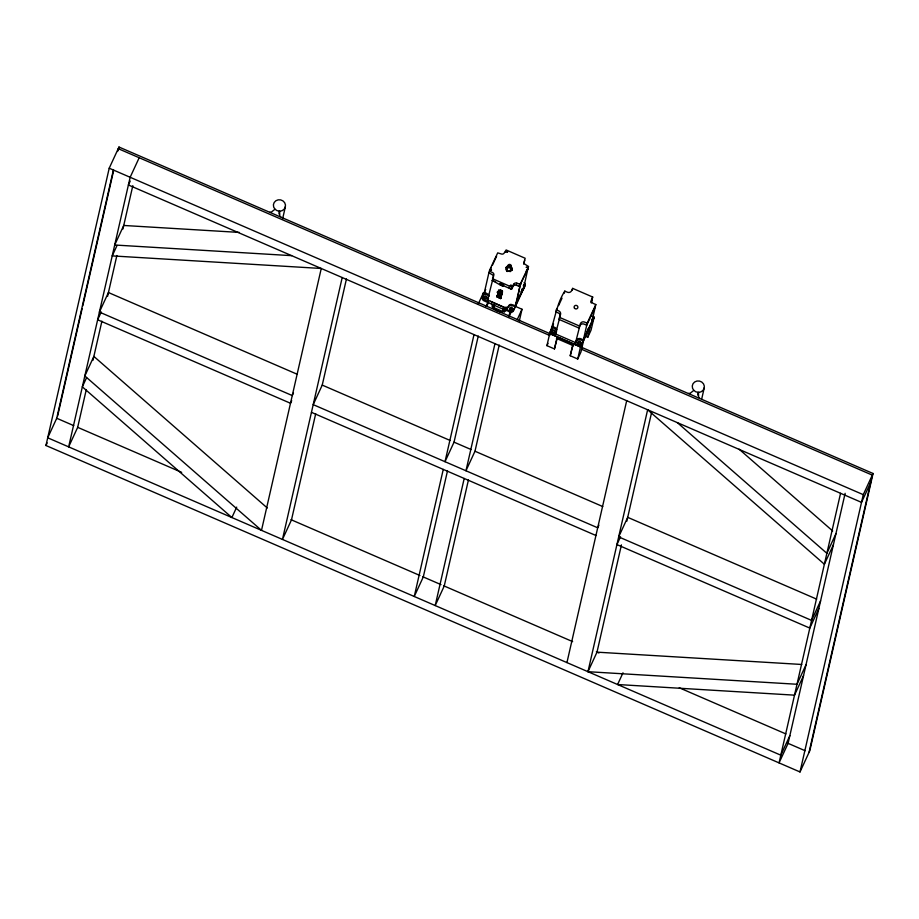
<?xml version="1.0" encoding="UTF-8"?>
<svg xmlns="http://www.w3.org/2000/svg" width="919" height="919" viewBox="0 0 919 919"><rect width="100%" height="100%" fill="white"/><g stroke="black" fill="none" stroke-linecap="round" stroke-linejoin="round"><path stroke-width="1.38" d="M491.286 267.601L488.897 272.759L484.439 292.15L487.529 293.954A2.401 2.252 13 0 1 488.942 296.4M493.239 277.572L487.575 299.95L506.92 308.566L508.758 305.694A2.401 2.252 13 0 1 511.906 304.614L515.352 305.659L523.658 287.957L528.046 268.003M488.897 272.759L491.998 274.574A2.401 2.252 13 0 1 493.411 277.021M491.539 269.945L490.654 270.255M491.998 280.272L499.913 284.798L500.051 284.212M509.241 266.326L509.677 265.89M509.965 266.177L509.195 265.947M510.332 285.522C511.894 283.776 509.654 287.417 511.251 285.327M515.433 305.533L520.671 283.098M523.692 287.808L523.348 287.199M498.672 290.553L498.535 290.312M520.028 285.866L516.535 303.098M580.9 347.014L873.05 473.492L809.788 750.789L800.001 771.96L45.95 445.508L109.212 168.211L118.999 147.04L580.498 346.865L577.729 358.996L570.228 355.745L572.859 344.223L557.075 337.388L554.444 348.91L546.943 345.659L549.711 333.54L552.687 327.095M56.564 418.995L113.474 169.578M117.609 151.463L118.241 148.671L549.884 335.538M57.633 415.974L82.113 308.681M82.756 305.901L113.588 170.739M118.356 149.831L118.999 147.04M139.183 157.746L130.153 177.275L68.649 446.864L77.678 427.335L86.283 389.622M92.98 360.282L101.906 321.168M107.557 296.389L116.874 255.516M122.939 228.98L132.818 185.672M278.974 213.978L279.146 211.175M282.535 219.159L285.407 206.58M342.201 277.538L282.455 539.43L291.484 519.89L315.699 413.745M598.901 525.197L597.695 527.793L313.207 404.636L322.236 385.095L346.452 278.951M443.257 469.402L414.262 596.488L423.291 576.948L447.507 470.815M474.009 334.608L445.014 461.694L454.043 442.154L478.259 336.021M482.636 296.458L483.52 292.587L478.11 304.281M492.228 306.923L492.423 306.061M505.002 310.691L502.727 311.472L493.802 307.612L494.583 304.166M464.198 478.466L435.204 605.564L444.233 586.023L468.449 479.879M494.962 343.672L465.956 470.769L474.985 451.229L499.201 345.084M502.727 311.472L503.509 308.037M504.324 312.161L504.52 311.3M519.35 320.857L522.003 309.255L515.168 306.291M593.927 318.089L580.555 347.014L549.551 333.586C555.065 319.582 556.351 304.12 564.806 291.116L567.333 292.208A3.239 3.044 12.9 0 0 571.584 290.726L572.675 288.371L592.686 297.032L591.308 303.052M564.346 293.161L564.806 291.116M556.179 309.783L558.706 310.875A3.239 3.044 12.9 0 1 560.395 314.93L555.271 334.998L549.769 332.621M557.5 337.135L554.444 348.91M572.204 290.404L572.675 288.371M572.985 345.245L570.228 355.745M575.283 343.66L580.406 323.591A3.239 3.044 12.9 0 1 584.656 322.109L587.184 323.201L583.151 340.915L580.624 339.823A3.239 3.044 12.9 0 0 576.374 341.305L575.283 343.66L580.774 346.038L580.555 347.014M583.588 340.467L580.957 351.988L577.729 358.996M587.873 328.876L586.115 336.561L587.758 337.273L590.997 330.277L594.145 317.124L591.939 316.17M587.758 337.273L590.389 325.751M591.779 322.247L595.811 304.534L593.283 303.442A3.239 3.044 12.9 0 1 591.595 299.387L592.686 297.032M566.943 662.588L626.689 400.707M806.02 664.724L797.003 684.264L587.965 671.697L647.631 409.771L824.377 564.243L833.407 544.703M587.965 671.697L596.994 652.157L621.428 544.875M626.827 521.199L651.582 412.528M697.831 395.159L698.003 392.356M701.714 398.949L704.264 387.761M840.563 493.296L779.059 762.885L788.088 743.345L845.135 493.319M800.001 771.96L863.274 494.663L873.05 473.492M809.03 752.42L872.303 475.123L581.417 349.197M504.071 308.279L503.555 309.358L483.922 300.777A2.78 2.608 13 0 1 482.486 297.308L484.244 293.023L482.728 296.286A2.78 2.608 13 0 0 484.164 299.766L487.656 301.294L488.54 297.986M500.637 298.606L498.983 296.63L500.935 297.848L500.637 298.606L497.03 296.826L500.177 298.204L498.374 296.297L498.109 296.917L500.177 298.204M498.259 295.344C495.823 292.931 504.037 295.413 500.361 297.388C490.034 293.253 507.564 299.295 498.741 297.136M501.303 294.195L500.912 295.344L497.696 293.931L501.487 295.47C496.317 300.226 497.087 290.393 500.798 296.906M497.949 292.839L498.224 292.15L497.949 292.839L501.728 294.379L497.937 293.425L501.2 294.643M500.418 297.699L497.271 296.32L500.935 297.848M500.154 284.293L500.281 283.707A1.792 0.609 25 0 1 502.107 283.753A1.792 0.609 25 0 1 503.532 285.143L503.164 286.223L503.532 285.143M498.109 296.917L500.361 297.388M500.338 290.875L499.132 290.898M500.981 290.542L501.969 291.323L500.981 290.542L500.35 291.53L498.741 290.829M501.039 291.725L501.751 292.564L498.592 291.587L501.981 293.287L498.167 291.507L501.9 292.874L501.246 295.987L502.211 292.518L499.293 290.829M501.085 297.182L497.455 295.504L500.476 296.642L497.776 295.194L499.511 296.4L500.947 296.067L500.683 295.516M501.487 295.47L501.981 293.287M500.166 290.013C498.328 288.911 504.956 290.955 501.602 293.402M503.555 309.358L503.704 308.75L509.804 312.092A2.78 2.608 13 0 0 513.445 310.829L523.325 289.382L522.153 288.865M506.013 309.301L505.266 309.163M492.527 278.055L492.825 278.848L511.711 287.096L511.389 289.186L513.687 284.27A2.401 2.252 13 0 1 516.834 283.178L520.292 284.235L528.586 266.521L525.53 264.58A2.401 2.252 13 0 1 524.289 261.57L525.174 258.262L506.139 249.968L504.313 252.84A2.401 2.252 13 0 1 501.165 253.92L497.707 252.874L489.413 270.577L489.724 271.335M512.021 288.865L513.687 284.27M513.216 286.314A2.401 2.252 13 0 1 516.375 285.223L516.834 283.178M528.161 268.428L519.269 286.464L519.58 284.385M520.372 284.109L519.901 286.154L520.993 283.787M522.015 289.485L523.187 289.99L523.325 289.382M490.757 270.152C491.022 271.587 491.033 267.877 491.378 270.462M484.439 292.15L485.714 289.565M130.211 181.077L128.407 184.983L861.517 502.371L870.546 482.831M117.035 245.476L112.221 255.896L321.259 268.474L261.501 530.355L84.835 375.951L93.864 356.411L267.303 508M101.262 311.966L97.644 319.778L290.496 403.269L291.702 400.661M45.95 445.508L47.156 442.901M86.558 377.72L82.342 386.842L231.887 517.535L236.7 507.116M293.46 392.964L292.253 395.561L99.401 312.069L108.431 292.541L297.354 374.32M485.967 306.464L488.253 301.512M486.967 305.832L488.667 302.156M508.517 316.216L510.229 312.506M508.942 316.802L511.768 310.691M517.202 319.651L522.003 309.255M557.442 308.095L555.719 311.828L558.247 312.919A3.239 3.044 12.9 0 1 560.176 315.412M558.591 305.602L562.037 298.135M553.537 323.925L552.388 326.417L554.915 327.509A3.239 3.044 12.9 0 1 556.845 330.013M549.551 333.586L553.043 326.05M546.943 345.659L548.023 343.327M556.604 331.564L555.513 333.93L575.524 342.592L576.615 340.237A3.239 3.044 12.9 0 1 580.865 338.743L583.393 339.846L592.02 321.179M592.215 299.066L591.135 301.432A3.239 3.044 12.9 0 0 590.906 302.19M587.184 323.201L595.811 304.534M595.351 306.578L586.724 325.246L584.197 324.154A3.239 3.044 12.9 0 0 579.946 325.636L578.855 327.991L558.844 319.33L559.935 316.975A3.239 3.044 12.9 0 0 560.165 316.216M580.498 346.865L594.145 317.124M620.532 536.765L616.925 544.588L809.811 628.091L818.84 608.55M623.002 672.8L617.591 684.517L794.51 695.155L803.539 675.626M835.899 533.778L826.87 553.318L677.337 422.637M820.598 600.842L811.569 620.382L618.682 536.88L627.711 517.34L816.669 599.142M789.846 735.648L780.817 755.188L47.708 437.8L56.737 418.26L73.75 425.635M492.469 265.086L496.57 256.298M498.167 291.656L498.592 290.806L498.362 291.978M497.696 293.931L497.972 293.241M497.363 295.16L497.788 294.31M499.051 291.334L499.511 290.703M497.213 296.01L497.96 294.275M499.396 291.426L499.787 290.622M496.984 297.009L497.271 296.32M497.558 295.481L498.201 294.287M499.522 291.334L502.348 291.576M497.753 295.665L498.489 294.333M497.937 295.527L498.466 294.551L499.591 294.919M499.775 291.564L500.269 290.772M498.018 295.861L498.822 294.425M499.511 292.747L499.879 292.093M500.131 291.518L500.384 290.76M498.293 295.803L498.466 294.551M500.212 291.737L500.579 291.013M498.328 296.056L499.752 295.895M500.361 293.127C502.739 292.69 500.005 292.805 501.004 291.001M498.707 296.251L499.074 295.596M499.833 290.45C504.864 290.806 500.717 293.804 501.085 291.07M499.362 295.436L499.637 294.735M500.798 292.242L501.246 291.38M499.12 296.446L499.408 295.746M501.05 292.38L501.464 291.289M499.695 295.585L500.074 294.93M500.752 293.253L501.131 292.575M501.314 292.334L501.694 291.369M501.108 293.127L502.05 291.001M501.096 293.345L501.9 291.645M500.235 295.884L500.441 295.125M501.314 293.609L502.509 291.001M499.947 296.757L500.752 295.321M501.165 294.252L501.452 293.563L499.304 292.621M501.785 293.368L502.211 292.518M500.281 296.848L501.05 295.286M500.981 296.871L501.2 295.688M500.855 297.687L501.142 296.929M506.3 310.565L506.955 308.864M516.202 302.489L523.658 287.957M523.187 289.99L524.703 286.739A2.78 2.608 13 0 0 524.393 284.132M488.942 272.621L490.264 270.163M528.115 268.566L526.254 271.139M505.036 252.323L505.829 252.047M512.492 286.82L511.711 287.096M522.704 289.083L521.992 289.565M522.268 290.875L521.567 291.334M498.557 290.174L498.787 290.301M497.351 292.127L497.593 292.334M506.61 307.383L505.347 307.486M274.953 209.199L274.93 209.153A6.077 5.698 12.9 0 1 278.112 199.848A6.077 5.698 12.9 0 1 285.235 207.315A6.077 5.698 12.9 0 1 274.999 209.233L270.956 212.392L270.083 212.013M510.987 285.912L510.424 285.74M506.231 307.371L505.634 307.417M499.063 291.978L500.166 292.437M497.202 292.208L497.684 292.311M499.247 292.012L498.879 291.886M490.447 301.375L506.771 308.52M239.308 232.415L123.732 225.465L114.703 245.005L291.633 255.654M596.994 652.157L801.736 664.471M502.061 286.085C503.922 285.935 499.81 283.741 500.418 285.269M495.617 281.696L492.354 280.881M499.522 291.679L498.96 291.897M505.14 309.312L504.692 308.336M499.798 296.113L501.406 296.021M499.821 291.794L500.499 292.081M559.315 317.285L579.326 325.958M552.147 327.486L554.674 328.588A3.239 3.044 12.9 0 1 556.397 330.3M688.94 393.194L689.813 393.573L693.811 390.38A6.077 5.698 12.9 0 0 704.092 388.484A6.077 5.698 12.9 0 0 696.97 381.029A6.077 5.698 12.9 0 0 693.856 390.403M699.497 397.766L698.624 397.387L698.474 392.356M280.64 216.585L279.767 216.206L279.617 211.175M556.42 338.376L573.571 345.797M109.212 168.211L863.274 494.663M322.236 385.095L449.988 440.408M453.94 442.119L471.068 449.529M475.008 451.24L602.772 506.553M311.449 412.332L595.937 535.501M77.678 427.335L181.675 472.355M290.932 519.649L419.937 575.501M422.579 576.65L441.005 584.622M443.636 585.759L572.64 641.611M596.339 651.87L598.97 653.007M679.267 687.78L785.894 733.936M786.664 742.736L805.113 750.72M489.735 271.289L492.469 272.529A2.401 2.252 13 0 1 493.71 275.539L492.584 278.652M516.375 285.223L519.109 286.429M520.958 291.426L522.13 291.932M503.405 285.717L511.24 289.14L508.46 287.302M499.258 292.805L501.751 293.804M497.983 292.656L501.211 294.069M485.324 293.942L484.152 293.425L487.3 294.976A2.401 2.252 13 0 1 488.575 296.251M484.014 294.046L485.175 294.562M499.362 295.941L498.569 295.539M524.703 260.307L523.819 263.615A2.401 2.252 13 0 0 523.646 264.178M499.534 291.897L498.787 291.782M739.083 449.161L832.671 530.964M493.802 307.612L492.917 305.43M523.348 288.405L524.933 285.717A2.78 2.608 13 0 0 524.117 282.604M551.768 331.713A1.528 1.436 12.9 0 1 553.95 331.104A1.528 1.436 12.9 0 1 554.364 333.252M591.721 319.307A1.528 1.436 12.9 0 1 591.434 319.559M577.695 344.051A1.528 1.436 12.9 0 1 579.142 342.121A1.528 1.436 12.9 0 1 580.521 344.166M510.39 268.44A2.998 2.814 13 0 1 510.941 268.98M510.194 265.993A2.998 2.814 13 0 1 511.171 270.554A2.998 2.814 13 0 1 506.323 269.738A2.998 2.814 13 0 1 508.666 265.74M500.292 284.649A1.792 0.609 25 0 1 500.958 283.96A1.792 0.609 25 0 1 503.221 285.223A1.792 0.609 25 0 1 502.165 285.694M483.555 298.17A1.505 1.401 13 0 1 485.439 297.067A1.505 1.401 13 0 1 486.404 299.02M509.528 309.129A1.505 1.401 13 0 1 511.504 308.451A1.505 1.401 13 0 1 512.274 310.323M523.887 284.488A1.505 1.401 13 0 1 523.29 285.763M510.642 268.532A2.401 2.252 13 0 1 510.137 271.679M507.219 271.553A2.401 2.252 13 0 1 506.783 271.116M506.484 270.588A2.401 2.252 13 0 1 507.839 267.693M505.898 267.636A3.607 3.377 13 0 1 507.391 266.636M510.148 266.751A3.607 3.377 13 0 1 510.953 267.234M511.596 267.888A3.607 3.377 13 0 1 512.262 270.416M510.539 269.474A1.792 1.689 13 0 1 508.046 271.151A1.792 1.689 13 0 1 507.69 268.233M506.633 310.243A9.339 8.765 12.9 0 1 491.826 303.821M506.633 251.737L507.575 251.898L506.633 251.737M526.311 267.291L527.253 267.452L526.311 267.291M500.694 291.254L501.728 291.828L500.694 291.254M508.517 306.716L506.541 309.542L510.034 311.07A2.78 2.608 13 0 0 513.675 309.818L515.203 306.555L511.665 305.625A2.401 2.252 13 0 0 508.517 306.716M552.17 332.184A1.528 1.436 12.9 0 0 554.789 331.966A1.528 1.436 12.9 0 0 553.215 329.921A1.528 1.436 12.9 0 0 552.17 332.184M578.12 343.419A1.528 1.436 12.9 0 0 580.739 343.201A1.528 1.436 12.9 0 0 579.165 341.156A1.528 1.436 12.9 0 0 578.12 343.419M574.478 308.187A1.907 1.792 12.9 0 0 577.741 307.911A1.907 1.792 12.9 0 0 575.776 305.372A1.907 1.792 12.9 0 0 574.478 308.187M509.942 309.508A1.505 1.401 13 0 0 512.515 309.301A1.505 1.401 13 0 0 510.975 307.302A1.505 1.401 13 0 0 509.942 309.508M484.06 298.204A1.505 1.401 13 0 0 486.633 297.997A1.505 1.401 13 0 0 485.094 295.987A1.505 1.401 13 0 0 484.06 298.204M508.127 267.073A1.792 1.689 13 0 0 511.205 266.82A1.792 1.689 13 0 0 509.367 264.419A1.792 1.689 13 0 0 508.127 267.073"/></g></svg>
